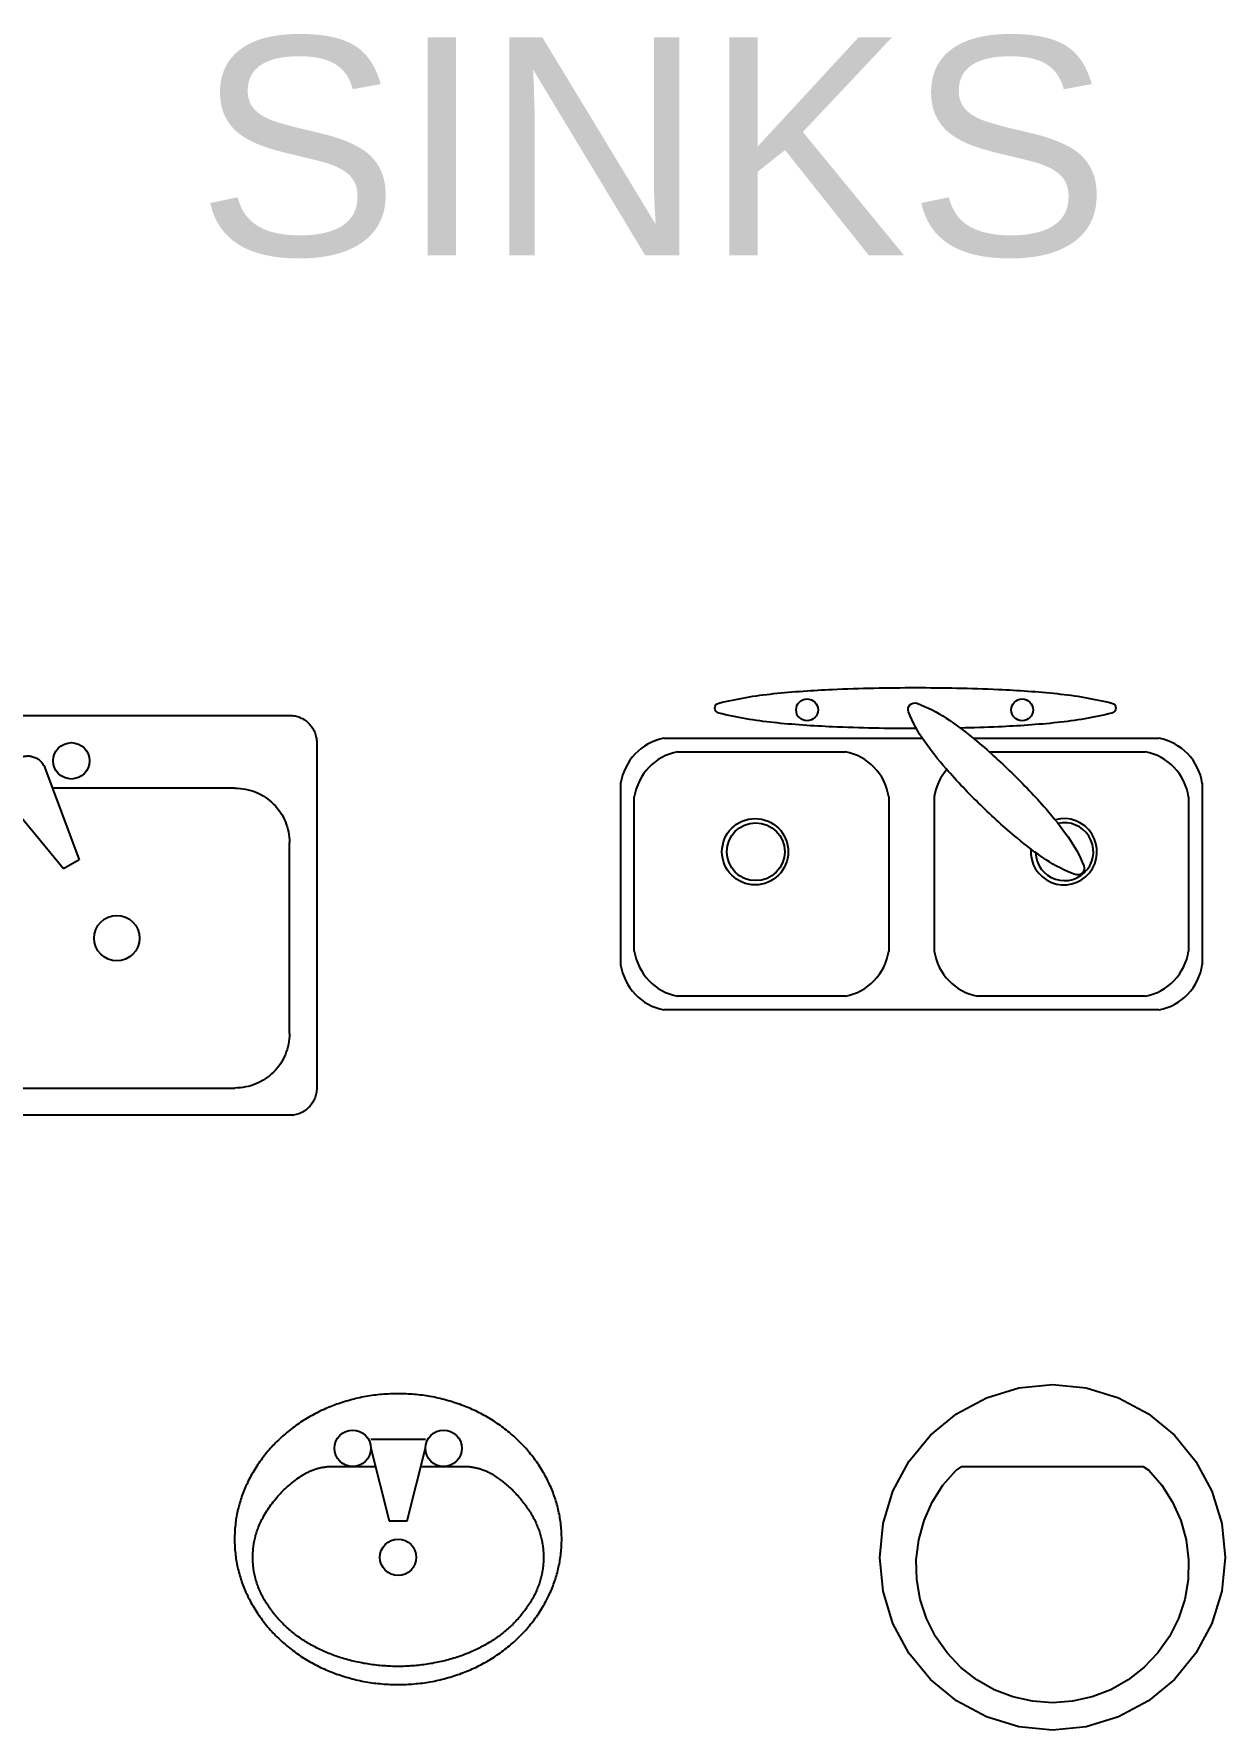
# Model space of a CAD drawing. Header units: centimetres. Extents: x 3623 to 4276, y 1247 to 1512.
# Drawn here: x 3794.8 to 3961.2, y 1260.9 to 1497.9 of the extents above; entities that cross this region are included whole.
import ezdxf

# ---------------------------------------------------------------- set-up
doc = ezdxf.new("R2010")
doc.units = ezdxf.units.CM
doc.header["$LTSCALE"] = 25.4
doc.styles.add('Arial', font='arial.ttf')

# ---------------------------------------------------------------- blocks, each defined once
blk = doc.blocks.new('15PLAV02')
for points in [[(48.26, 0, 0), (47.8, -4.71, 0), (46.42, -9.23, 0), (44.19, -13.41, 0), (41.19, -17.06, 0), (37.54, -20.06, 0), (33.36, -22.29, 0), (28.84, -23.67, 0), (24.13, -24.13, 0), (19.42, -23.67, 0), (14.9, -22.29, 0), (10.72, -20.06, 0), (7.07, -17.06, 0), (4.07, -13.41, 0), (1.84, -9.23, 0), (0.46, -4.71, 0), (0, 0, 0), (0.46, 4.71, 0), (1.84, 9.23, 0), (4.07, 13.41, 0), (7.07, 17.06, 0), (10.72, 20.06, 0), (14.9, 22.29, 0), (19.42, 23.67, 0), (24.13, 24.13, 0), (28.84, 23.67, 0), (33.36, 22.29, 0), (37.54, 20.06, 0), (41.19, 17.06, 0), (44.19, 13.41, 0), (46.42, 9.23, 0), (47.8, 4.71, 0), (48.26, 0, 0)], [(11.93, 13.47, 0), (14.05, 15.3, 0), (16.42, 16.8, 0), (18.98, 17.94, 0), (21.68, 18.68, 0), (24.47, 19.03, 0), (27.27, 18.96, 0), (30.03, 18.48, 0), (32.69, 17.6, 0), (35.19, 16.34, 0), (37.49, 14.73, 0), (39.52, 12.79, 0), (41.24, 10.58, 0), (42.62, 8.14, 0), (43.63, 5.53, 0), (44.24, 2.8, 0), (44.45, 0, 0), (44.24, -2.8, 0), (43.63, -5.53, 0), (42.62, -8.14, 0), (41.24, -10.58, 0), (39.52, -12.79, 0), (37.49, -14.73, 0), (35.19, -16.34, 0), (32.69, -17.6, 0), (30.03, -18.48, 0), (27.27, -18.96, 0), (24.47, -19.03, 0), (21.68, -18.68, 0), (18.98, -17.94, 0), (16.42, -16.8, 0), (14.05, -15.3, 0), (11.93, -13.47, 0)], [(11.43, 12.7, 0), (11.93, 13.47, 0)], [(11.43, -12.7, 0), (11.43, 12.7, 0)], [(11.43, -12.7, 0), (11.93, -13.47, 0)]]:
    blk.add_polyline3d(points)
blk = doc.blocks.new('15PLAV04')
for points in [[(20.32, 22.86, 0), (20.07, 22.86, 0), (19.83, 22.85, 0), (19.58, 22.84, 0), (19.33, 22.83, 0), (19.09, 22.82, 0), (18.84, 22.8, 0), (18.59, 22.78, 0), (18.35, 22.75, 0), (18.1, 22.72, 0), (17.86, 22.69, 0), (17.61, 22.66, 0), (17.37, 22.62, 0), (17.13, 22.58, 0), (16.88, 22.53, 0), (16.64, 22.48, 0), (16.4, 22.43, 0), (16.16, 22.38, 0), (15.92, 22.32, 0), (15.68, 22.26, 0), (15.44, 22.19, 0), (15.2, 22.12, 0), (14.97, 22.05, 0), (14.73, 21.98, 0), (14.5, 21.9, 0), (14.26, 21.82, 0), (14.03, 21.73, 0), (13.8, 21.65, 0), (13.57, 21.56, 0), (13.34, 21.46, 0), (13.12, 21.37, 0), (12.89, 21.27, 0), (12.66, 21.16, 0), (12.43, 21.05, 0), (12.19, 20.94, 0), (11.96, 20.82, 0), (11.72, 20.69, 0), (11.49, 20.57, 0), (11.26, 20.44, 0), (11.03, 20.31, 0), (10.8, 20.18, 0), (10.58, 20.04, 0), (10.35, 19.9, 0), (10.13, 19.76, 0), (9.91, 19.62, 0), (9.69, 19.47, 0), (9.48, 19.32, 0), (9.26, 19.16, 0), (9.05, 19.01, 0), (8.84, 18.85, 0), (8.63, 18.69, 0), (8.43, 18.52, 0), (8.22, 18.36, 0), (8.02, 18.19, 0), (7.82, 18.02, 0), (7.62, 17.84, 0), (7.43, 17.67, 0), (7.24, 17.49, 0), (7.05, 17.3, 0), (6.86, 17.12, 0), (6.67, 16.93, 0), (6.49, 16.74, 0), (6.31, 16.55, 0), (6.13, 16.36, 0), (5.95, 16.16, 0), (5.78, 15.96, 0), (5.6, 15.76, 0), (5.43, 15.56, 0), (5.26, 15.35, 0), (5.09, 15.14, 0), (4.93, 14.93, 0), (4.77, 14.72, 0), (4.61, 14.5, 0), (4.45, 14.29, 0), (4.3, 14.07, 0), (4.14, 13.85, 0), (3.99, 13.63, 0), (3.85, 13.4, 0), (3.7, 13.18, 0), (3.56, 12.95, 0), (3.42, 12.72, 0), (3.29, 12.49, 0), (3.15, 12.26, 0), (3.02, 12.03, 0), (2.9, 11.79, 0), (2.77, 11.55, 0), (2.65, 11.32, 0), (2.53, 11.08, 0), (2.41, 10.84, 0), (2.3, 10.6, 0), (2.19, 10.35, 0), (2.08, 10.11, 0), (1.97, 9.86, 0), (1.87, 9.62, 0), (1.77, 9.37, 0), (1.67, 9.12, 0), (1.58, 8.87, 0), (1.48, 8.6, 0), (1.39, 8.33, 0), (1.3, 8.07, 0), (1.21, 7.8, 0), (1.13, 7.53, 0), (1.05, 7.26, 0), (0.97, 6.98, 0), (0.89, 6.71, 0), (0.82, 6.44, 0), (0.75, 6.16, 0), (0.68, 5.89, 0), (0.62, 5.61, 0), (0.56, 5.34, 0), (0.5, 5.06, 0), (0.45, 4.78, 0), (0.4, 4.5, 0), (0.35, 4.23, 0), (0.31, 3.95, 0), (0.26, 3.67, 0), (0.22, 3.39, 0), (0.19, 3.1, 0), (0.16, 2.82, 0), (0.13, 2.54, 0), (0.1, 2.26, 0), (0.08, 1.98, 0), (0.06, 1.7, 0), (0.04, 1.41, 0), (0.02, 1.13, 0), (0.01, 0.85, 0), (0.01, 0.57, 0), (0, 0.28, 0), (0, 0, 0), (0, 0, 0), (0, 0, 0), (0, -0.28, 0), (0.01, -0.57, 0), (0.01, -0.85, 0), (0.02, -1.13, 0), (0.04, -1.41, 0), (0.06, -1.7, 0), (0.08, -1.98, 0), (0.1, -2.26, 0), (0.13, -2.54, 0), (0.16, -2.82, 0), (0.19, -3.1, 0), (0.22, -3.39, 0), (0.26, -3.67, 0), (0.31, -3.95, 0), (0.35, -4.23, 0), (0.4, -4.5, 0), (0.45, -4.78, 0), (0.5, -5.06, 0), (0.56, -5.34, 0), (0.62, -5.61, 0), (0.68, -5.89, 0), (0.75, -6.16, 0), (0.82, -6.44, 0), (0.89, -6.71, 0), (0.97, -6.98, 0), (1.05, -7.26, 0), (1.13, -7.53, 0), (1.21, -7.8, 0), (1.3, -8.07, 0), (1.39, -8.33, 0), (1.48, -8.6, 0), (1.58, -8.87, 0), (1.67, -9.12, 0), (1.77, -9.37, 0), (1.87, -9.62, 0), (1.97, -9.86, 0), (2.08, -10.11, 0), (2.19, -10.35, 0), (2.3, -10.6, 0), (2.41, -10.84, 0), (2.53, -11.08, 0), (2.65, -11.32, 0), (2.77, -11.55, 0), (2.9, -11.79, 0), (3.02, -12.03, 0), (3.15, -12.26, 0), (3.29, -12.49, 0), (3.42, -12.72, 0), (3.56, -12.95, 0), (3.7, -13.18, 0), (3.85, -13.4, 0), (3.99, -13.63, 0), (4.14, -13.85, 0), (4.3, -14.07, 0), (4.45, -14.29, 0), (4.61, -14.5, 0), (4.77, -14.72, 0), (4.93, -14.93, 0), (5.09, -15.14, 0), (5.26, -15.35, 0), (5.43, -15.56, 0), (5.6, -15.76, 0), (5.78, -15.96, 0), (5.95, -16.16, 0), (6.13, -16.36, 0), (6.31, -16.55, 0), (6.49, -16.74, 0), (6.67, -16.93, 0), (6.86, -17.12, 0), (7.05, -17.3, 0), (7.24, -17.49, 0), (7.43, -17.67, 0), (7.62, -17.84, 0), (7.82, -18.02, 0), (8.02, -18.19, 0), (8.22, -18.36, 0), (8.43, -18.52, 0), (8.63, -18.69, 0), (8.84, -18.85, 0), (9.05, -19.01, 0), (9.26, -19.16, 0), (9.48, -19.32, 0), (9.69, -19.47, 0), (9.91, -19.62, 0), (10.13, -19.76, 0), (10.35, -19.9, 0), (10.58, -20.04, 0), (10.8, -20.18, 0), (11.03, -20.31, 0), (11.26, -20.44, 0), (11.49, -20.57, 0), (11.72, -20.69, 0), (11.96, -20.82, 0), (12.19, -20.94, 0), (12.43, -21.05, 0), (12.66, -21.16, 0), (12.89, -21.27, 0), (13.12, -21.37, 0), (13.34, -21.46, 0), (13.57, -21.56, 0), (13.8, -21.65, 0), (14.03, -21.73, 0), (14.26, -21.82, 0), (14.5, -21.9, 0), (14.73, -21.98, 0), (14.97, -22.05, 0), (15.2, -22.12, 0), (15.44, -22.19, 0), (15.68, -22.26, 0), (15.92, -22.32, 0), (16.16, -22.38, 0), (16.4, -22.43, 0), (16.64, -22.48, 0), (16.88, -22.53, 0), (17.13, -22.58, 0), (17.37, -22.62, 0), (17.61, -22.66, 0), (17.86, -22.69, 0), (18.1, -22.72, 0), (18.35, -22.75, 0), (18.59, -22.78, 0), (18.84, -22.8, 0), (19.09, -22.82, 0), (19.33, -22.83, 0), (19.58, -22.84, 0), (19.83, -22.85, 0), (20.07, -22.86, 0), (20.32, -22.86, 0), (20.57, -22.86, 0), (20.81, -22.85, 0), (21.06, -22.84, 0), (21.31, -22.83, 0), (21.55, -22.82, 0), (21.8, -22.8, 0), (22.05, -22.78, 0), (22.29, -22.75, 0), (22.54, -22.72, 0), (22.78, -22.69, 0), (23.03, -22.66, 0), (23.27, -22.62, 0), (23.51, -22.58, 0), (23.76, -22.53, 0), (24, -22.48, 0), (24.24, -22.43, 0), (24.48, -22.38, 0), (24.72, -22.32, 0), (24.96, -22.26, 0), (25.2, -22.19, 0), (25.44, -22.12, 0), (25.67, -22.05, 0), (25.91, -21.98, 0), (26.14, -21.9, 0), (26.38, -21.82, 0), (26.61, -21.73, 0), (26.84, -21.65, 0), (27.07, -21.56, 0), (27.3, -21.46, 0), (27.52, -21.37, 0), (27.75, -21.27, 0), (27.98, -21.16, 0), (28.21, -21.05, 0), (28.45, -20.94, 0), (28.68, -20.82, 0), (28.92, -20.69, 0), (29.15, -20.57, 0), (29.38, -20.44, 0), (29.61, -20.31, 0), (29.84, -20.18, 0), (30.06, -20.04, 0), (30.29, -19.9, 0), (30.51, -19.76, 0), (30.73, -19.62, 0), (30.95, -19.47, 0), (31.16, -19.32, 0), (31.38, -19.16, 0), (31.59, -19.01, 0), (31.8, -18.85, 0), (32.01, -18.69, 0), (32.21, -18.52, 0), (32.42, -18.36, 0), (32.62, -18.19, 0), (32.82, -18.02, 0), (33.02, -17.84, 0), (33.21, -17.67, 0), (33.4, -17.49, 0), (33.59, -17.3, 0), (33.78, -17.12, 0), (33.97, -16.93, 0), (34.15, -16.74, 0), (34.33, -16.55, 0), (34.51, -16.36, 0), (34.69, -16.16, 0), (34.86, -15.96, 0), (35.04, -15.76, 0), (35.21, -15.56, 0), (35.38, -15.35, 0), (35.55, -15.14, 0), (35.71, -14.93, 0), (35.87, -14.72, 0), (36.03, -14.5, 0), (36.19, -14.29, 0), (36.34, -14.07, 0), (36.5, -13.85, 0), (36.65, -13.63, 0), (36.79, -13.4, 0), (36.94, -13.18, 0), (37.08, -12.95, 0), (37.22, -12.72, 0), (37.35, -12.49, 0), (37.49, -12.26, 0), (37.62, -12.03, 0), (37.74, -11.79, 0), (37.87, -11.55, 0), (37.99, -11.32, 0), (38.11, -11.08, 0), (38.23, -10.84, 0), (38.34, -10.6, 0), (38.45, -10.35, 0), (38.56, -10.11, 0), (38.67, -9.86, 0), (38.77, -9.62, 0), (38.87, -9.37, 0), (38.97, -9.12, 0), (39.06, -8.87, 0), (39.16, -8.6, 0), (39.25, -8.33, 0), (39.34, -8.07, 0), (39.43, -7.8, 0), (39.51, -7.53, 0), (39.59, -7.26, 0), (39.67, -6.98, 0), (39.75, -6.71, 0), (39.82, -6.44, 0), (39.89, -6.16, 0), (39.96, -5.89, 0), (40.02, -5.61, 0), (40.08, -5.34, 0), (40.14, -5.06, 0), (40.19, -4.78, 0), (40.24, -4.5, 0), (40.29, -4.23, 0), (40.33, -3.95, 0), (40.38, -3.67, 0), (40.42, -3.39, 0), (40.45, -3.1, 0), (40.48, -2.82, 0), (40.51, -2.54, 0), (40.54, -2.26, 0), (40.56, -1.98, 0), (40.58, -1.7, 0), (40.6, -1.41, 0), (40.62, -1.13, 0), (40.63, -0.85, 0), (40.63, -0.57, 0), (40.64, -0.28, 0), (40.64, 0, 0), (40.64, 0, 0), (40.64, 0.28, 0), (40.63, 0.57, 0), (40.63, 0.85, 0), (40.62, 1.13, 0), (40.6, 1.41, 0), (40.58, 1.7, 0), (40.56, 1.98, 0), (40.54, 2.26, 0), (40.51, 2.54, 0), (40.48, 2.82, 0), (40.45, 3.1, 0), (40.42, 3.39, 0), (40.38, 3.67, 0), (40.33, 3.95, 0), (40.29, 4.23, 0), (40.24, 4.5, 0), (40.19, 4.78, 0), (40.14, 5.06, 0), (40.08, 5.34, 0), (40.02, 5.61, 0), (39.96, 5.89, 0), (39.89, 6.16, 0), (39.82, 6.44, 0), (39.75, 6.71, 0), (39.67, 6.98, 0), (39.59, 7.26, 0), (39.51, 7.53, 0), (39.43, 7.8, 0), (39.34, 8.07, 0), (39.25, 8.33, 0), (39.16, 8.6, 0), (39.06, 8.87, 0), (38.97, 9.12, 0), (38.87, 9.37, 0), (38.77, 9.62, 0), (38.67, 9.86, 0), (38.56, 10.11, 0), (38.45, 10.35, 0), (38.34, 10.6, 0), (38.23, 10.84, 0), (38.11, 11.08, 0), (37.99, 11.32, 0), (37.87, 11.55, 0), (37.74, 11.79, 0), (37.62, 12.03, 0), (37.49, 12.26, 0), (37.35, 12.49, 0), (37.22, 12.72, 0), (37.08, 12.95, 0), (36.94, 13.18, 0), (36.79, 13.4, 0), (36.65, 13.63, 0), (36.5, 13.85, 0), (36.34, 14.07, 0), (36.19, 14.29, 0), (36.03, 14.5, 0), (35.87, 14.72, 0), (35.71, 14.93, 0), (35.55, 15.14, 0), (35.38, 15.35, 0), (35.21, 15.56, 0), (35.04, 15.76, 0), (34.86, 15.96, 0), (34.69, 16.16, 0), (34.51, 16.36, 0), (34.33, 16.55, 0), (34.15, 16.74, 0), (33.97, 16.93, 0), (33.78, 17.12, 0), (33.59, 17.3, 0), (33.4, 17.49, 0), (33.21, 17.67, 0), (33.02, 17.84, 0), (32.82, 18.02, 0), (32.62, 18.19, 0), (32.42, 18.36, 0), (32.21, 18.52, 0), (32.01, 18.69, 0), (31.8, 18.85, 0), (31.59, 19.01, 0), (31.38, 19.16, 0), (31.16, 19.32, 0), (30.95, 19.47, 0), (30.73, 19.62, 0), (30.51, 19.76, 0), (30.29, 19.9, 0), (30.06, 20.04, 0), (29.84, 20.18, 0), (29.61, 20.31, 0), (29.38, 20.44, 0), (29.15, 20.57, 0), (28.92, 20.69, 0), (28.68, 20.82, 0), (28.45, 20.94, 0), (28.21, 21.05, 0), (27.98, 21.16, 0), (27.75, 21.27, 0), (27.52, 21.37, 0), (27.3, 21.46, 0), (27.07, 21.56, 0), (26.84, 21.65, 0), (26.61, 21.73, 0), (26.38, 21.82, 0), (26.14, 21.9, 0), (25.91, 21.98, 0), (25.67, 22.05, 0), (25.44, 22.12, 0), (25.2, 22.19, 0), (24.96, 22.26, 0), (24.72, 22.32, 0), (24.48, 22.38, 0), (24.24, 22.43, 0), (24, 22.48, 0), (23.76, 22.53, 0), (23.51, 22.58, 0), (23.27, 22.62, 0), (23.03, 22.66, 0), (22.78, 22.69, 0), (22.54, 22.72, 0), (22.29, 22.75, 0), (22.05, 22.78, 0), (21.8, 22.8, 0), (21.55, 22.82, 0), (21.31, 22.83, 0), (21.06, 22.84, 0), (20.81, 22.85, 0), (20.57, 22.86, 0), (20.32, 22.86, 0)], [(17.27, 18.88, 0), (17.43, 18.97, 0), (17.59, 19.05, 0), (17.75, 19.13, 0), (17.92, 19.21, 0), (18.08, 19.29, 0), (18.25, 19.36, 0), (18.42, 19.43, 0), (18.59, 19.5, 0), (18.76, 19.57, 0), (18.93, 19.63, 0), (19.1, 19.69, 0), (19.27, 19.75, 0), (19.45, 19.8, 0), (19.62, 19.86, 0), (19.8, 19.91, 0), (19.97, 19.95, 0), (20.15, 20, 0), (20.33, 20.04, 0), (20.51, 20.08, 0), (20.68, 20.11, 0), (20.86, 20.15, 0), (21.04, 20.18, 0), (21.22, 20.2, 0), (21.4, 20.23, 0), (21.59, 20.25, 0), (21.77, 20.27, 0), (21.95, 20.28, 0), (22.13, 20.3, 0), (22.31, 20.31, 0), (22.5, 20.31, 0), (22.68, 20.32, 0), (22.86, 20.32, 0)], [(22.86, 20.32, 0), (23.04, 20.32, 0), (23.22, 20.31, 0), (23.41, 20.31, 0), (23.59, 20.3, 0), (23.77, 20.28, 0), (23.95, 20.27, 0), (24.13, 20.25, 0), (24.32, 20.23, 0), (24.5, 20.2, 0), (24.68, 20.18, 0), (24.86, 20.15, 0), (25.04, 20.11, 0), (25.21, 20.08, 0), (25.39, 20.04, 0), (25.57, 20, 0), (25.75, 19.95, 0), (25.92, 19.91, 0), (26.1, 19.86, 0), (26.27, 19.8, 0), (26.45, 19.75, 0), (26.62, 19.69, 0), (26.79, 19.63, 0), (26.96, 19.57, 0), (27.13, 19.5, 0), (27.3, 19.43, 0), (27.47, 19.36, 0), (27.64, 19.29, 0), (27.8, 19.21, 0), (27.97, 19.13, 0), (28.13, 19.05, 0), (28.29, 18.97, 0), (28.45, 18.88, 0)], [(12.08, 14.37, 0), (12.21, 14.54, 0), (12.35, 14.71, 0), (12.48, 14.88, 0), (12.62, 15.05, 0), (12.76, 15.21, 0), (12.9, 15.37, 0), (13.05, 15.54, 0), (13.19, 15.7, 0), (13.34, 15.85, 0), (13.49, 16.01, 0), (13.64, 16.16, 0), (13.8, 16.31, 0), (13.96, 16.46, 0), (14.11, 16.61, 0), (14.27, 16.76, 0), (14.44, 16.9, 0), (14.6, 17.04, 0), (14.77, 17.18, 0), (14.93, 17.31, 0), (15.1, 17.45, 0), (15.28, 17.58, 0), (15.45, 17.71, 0), (15.62, 17.84, 0), (15.8, 17.96, 0), (15.98, 18.09, 0), (16.16, 18.21, 0), (16.34, 18.32, 0), (16.52, 18.44, 0), (16.71, 18.55, 0), (16.89, 18.66, 0), (17.08, 18.77, 0), (17.27, 18.88, 0)], [(28.45, 18.88, 0), (28.64, 18.77, 0), (28.83, 18.66, 0), (29.01, 18.55, 0), (29.2, 18.44, 0), (29.38, 18.32, 0), (29.56, 18.21, 0), (29.74, 18.09, 0), (29.92, 17.96, 0), (30.1, 17.84, 0), (30.27, 17.71, 0), (30.44, 17.58, 0), (30.62, 17.45, 0), (30.79, 17.31, 0), (30.95, 17.18, 0), (31.12, 17.04, 0), (31.28, 16.9, 0), (31.45, 16.76, 0), (31.61, 16.61, 0), (31.76, 16.46, 0), (31.92, 16.31, 0), (32.08, 16.16, 0), (32.23, 16.01, 0), (32.38, 15.85, 0), (32.53, 15.7, 0), (32.67, 15.54, 0), (32.82, 15.37, 0), (32.96, 15.21, 0), (33.1, 15.05, 0), (33.24, 14.88, 0), (33.37, 14.71, 0), (33.51, 14.54, 0), (33.64, 14.37, 0)], [(11.46, 13.48, 0), (11.47, 13.51, 0), (11.49, 13.54, 0), (11.51, 13.57, 0), (11.53, 13.6, 0), (11.55, 13.62, 0), (11.57, 13.65, 0), (11.59, 13.68, 0), (11.61, 13.71, 0), (11.63, 13.74, 0), (11.65, 13.76, 0), (11.67, 13.79, 0), (11.69, 13.82, 0), (11.71, 13.85, 0), (11.72, 13.88, 0), (11.74, 13.9, 0), (11.76, 13.93, 0), (11.78, 13.96, 0), (11.8, 13.99, 0), (11.82, 14.01, 0), (11.84, 14.04, 0), (11.86, 14.07, 0), (11.88, 14.1, 0), (11.9, 14.12, 0), (11.92, 14.15, 0), (11.94, 14.18, 0), (11.96, 14.21, 0), (11.98, 14.23, 0), (12, 14.26, 0), (12.02, 14.29, 0), (12.04, 14.31, 0), (12.06, 14.34, 0), (12.08, 14.37, 0)], [(33.64, 14.37, 0), (33.77, 14.19, 0), (33.9, 14.01, 0), (34.03, 13.82, 0), (34.16, 13.64, 0), (34.28, 13.45, 0), (34.41, 13.27, 0), (34.53, 13.08, 0), (34.65, 12.89, 0), (34.77, 12.7, 0), (34.88, 12.51, 0), (35, 12.31, 0), (35.11, 12.12, 0), (35.22, 11.92, 0), (35.32, 11.73, 0), (35.43, 11.53, 0), (35.53, 11.33, 0), (35.63, 11.13, 0), (35.73, 10.93, 0), (35.83, 10.73, 0), (35.92, 10.52, 0), (36.02, 10.32, 0), (36.11, 10.11, 0), (36.19, 9.91, 0), (36.28, 9.7, 0), (36.36, 9.49, 0), (36.44, 9.28, 0), (36.52, 9.07, 0), (36.6, 8.86, 0), (36.67, 8.65, 0), (36.75, 8.44, 0), (36.82, 8.23, 0), (36.88, 8.01, 0)], [(10.16, 9.23, 0), (10.16, 9.37, 0), (10.17, 9.52, 0), (10.17, 9.66, 0), (10.18, 9.8, 0), (10.19, 9.94, 0), (10.21, 10.08, 0), (10.22, 10.22, 0), (10.24, 10.36, 0), (10.27, 10.5, 0), (10.29, 10.63, 0), (10.32, 10.77, 0), (10.35, 10.91, 0), (10.38, 11.05, 0), (10.41, 11.18, 0), (10.45, 11.32, 0), (10.49, 11.46, 0), (10.53, 11.59, 0), (10.58, 11.72, 0), (10.63, 11.86, 0), (10.68, 11.99, 0), (10.73, 12.12, 0), (10.78, 12.25, 0), (10.84, 12.38, 0), (10.9, 12.51, 0), (10.96, 12.63, 0), (11.02, 12.76, 0), (11.09, 12.88, 0), (11.16, 13.01, 0), (11.23, 13.13, 0), (11.3, 13.25, 0), (11.38, 13.37, 0), (11.46, 13.48, 0)], [(10.16, 6.35, 0), (10.11, 5.85, 0), (9.97, 5.38, 0), (9.73, 4.94, 0), (9.42, 4.55, 0), (9.03, 4.24, 0), (8.59, 4, 0), (8.12, 3.86, 0), (7.62, 3.81, 0), (7.12, 3.86, 0), (6.65, 4, 0), (6.21, 4.24, 0), (5.82, 4.55, 0), (5.51, 4.94, 0), (5.27, 5.38, 0), (5.13, 5.85, 0), (5.08, 6.35, 0), (5.13, 6.85, 0), (5.27, 7.32, 0), (5.51, 7.76, 0), (5.82, 8.15, 0), (6.21, 8.46, 0), (6.65, 8.7, 0), (7.12, 8.84, 0), (7.62, 8.89, 0), (8.12, 8.84, 0), (8.59, 8.7, 0), (9.03, 8.46, 0), (9.42, 8.15, 0), (9.73, 7.76, 0), (9.97, 7.32, 0), (10.11, 6.85, 0), (10.16, 6.35, 0)], [(10.16, 3.17, 0), (10.16, 9.23, 0)], [(36.88, 8.01, 0), (36.96, 7.77, 0), (37.03, 7.52, 0), (37.1, 7.28, 0), (37.17, 7.04, 0), (37.23, 6.79, 0), (37.3, 6.54, 0), (37.36, 6.3, 0), (37.41, 6.05, 0), (37.47, 5.8, 0), (37.52, 5.55, 0), (37.57, 5.3, 0), (37.62, 5.05, 0), (37.67, 4.8, 0), (37.71, 4.55, 0), (37.76, 4.3, 0), (37.79, 4.05, 0), (37.83, 3.8, 0), (37.87, 3.55, 0), (37.9, 3.3, 0), (37.93, 3.04, 0), (37.96, 2.79, 0), (37.98, 2.54, 0), (38, 2.28, 0), (38.02, 2.03, 0), (38.04, 1.78, 0), (38.06, 1.52, 0), (38.07, 1.27, 0), (38.08, 1.02, 0), (38.09, 0.76, 0), (38.1, 0.51, 0), (38.1, 0.25, 0), (38.1, 0, 0)], [(6.35, -3.81, 0), (6.35, 3.81, 0)], [(17.78, 1.27, 0), (7.62, 3.81, 0)], [(25.4, 0, 0), (25.35, -0.5, 0), (25.21, -0.97, 0), (24.97, -1.41, 0), (24.66, -1.8, 0), (24.27, -2.11, 0), (23.83, -2.35, 0), (23.36, -2.49, 0), (22.86, -2.54, 0), (22.36, -2.49, 0), (21.89, -2.35, 0), (21.45, -2.11, 0), (21.06, -1.8, 0), (20.75, -1.41, 0), (20.51, -0.97, 0), (20.37, -0.5, 0), (20.32, 0, 0), (20.37, 0.5, 0), (20.51, 0.97, 0), (20.75, 1.41, 0), (21.06, 1.8, 0), (21.45, 2.11, 0), (21.89, 2.35, 0), (22.36, 2.49, 0), (22.86, 2.54, 0), (23.36, 2.49, 0), (23.83, 2.35, 0), (24.27, 2.11, 0), (24.66, 1.8, 0), (24.97, 1.41, 0), (25.21, 0.97, 0), (25.35, 0.5, 0), (25.4, 0, 0)], [(17.78, -1.27, 0), (17.78, 1.27, 0)], [(38.1, 0, 0), (38.1, -0.25, 0), (38.1, -0.51, 0), (38.09, -0.76, 0), (38.08, -1.02, 0), (38.07, -1.27, 0), (38.06, -1.52, 0), (38.04, -1.78, 0), (38.02, -2.03, 0), (38, -2.28, 0), (37.98, -2.54, 0), (37.96, -2.79, 0), (37.93, -3.04, 0), (37.9, -3.3, 0), (37.87, -3.55, 0), (37.83, -3.8, 0), (37.79, -4.05, 0), (37.76, -4.3, 0), (37.71, -4.55, 0), (37.67, -4.8, 0), (37.62, -5.05, 0), (37.57, -5.3, 0), (37.52, -5.55, 0), (37.47, -5.8, 0), (37.41, -6.05, 0), (37.36, -6.3, 0), (37.3, -6.54, 0), (37.23, -6.79, 0), (37.17, -7.04, 0), (37.1, -7.28, 0), (37.03, -7.52, 0), (36.96, -7.77, 0), (36.88, -8.01, 0)], [(7.62, -3.81, 0), (17.78, -1.27, 0)], [(10.16, -6.35, 0), (10.11, -6.85, 0), (9.97, -7.32, 0), (9.73, -7.76, 0), (9.42, -8.15, 0), (9.03, -8.46, 0), (8.59, -8.7, 0), (8.12, -8.84, 0), (7.62, -8.89, 0), (7.12, -8.84, 0), (6.65, -8.7, 0), (6.21, -8.46, 0), (5.82, -8.15, 0), (5.51, -7.76, 0), (5.27, -7.32, 0), (5.13, -6.85, 0), (5.08, -6.35, 0), (5.13, -5.85, 0), (5.27, -5.38, 0), (5.51, -4.94, 0), (5.82, -4.55, 0), (6.21, -4.24, 0), (6.65, -4, 0), (7.12, -3.86, 0), (7.62, -3.81, 0), (8.12, -3.86, 0), (8.59, -4, 0), (9.03, -4.24, 0), (9.42, -4.55, 0), (9.73, -4.94, 0), (9.97, -5.38, 0), (10.11, -5.85, 0), (10.16, -6.35, 0)], [(10.16, -9.22, 0), (10.16, -3.17, 0)], [(11.34, -13.28, 0), (11.27, -13.17, 0), (11.2, -13.05, 0), (11.13, -12.94, 0), (11.07, -12.82, 0), (11, -12.7, 0), (10.94, -12.58, 0), (10.89, -12.46, 0), (10.83, -12.34, 0), (10.78, -12.22, 0), (10.72, -12.09, 0), (10.67, -11.97, 0), (10.63, -11.84, 0), (10.58, -11.72, 0), (10.54, -11.59, 0), (10.5, -11.46, 0), (10.46, -11.33, 0), (10.42, -11.2, 0), (10.39, -11.07, 0), (10.36, -10.94, 0), (10.33, -10.81, 0), (10.3, -10.68, 0), (10.28, -10.55, 0), (10.26, -10.42, 0), (10.24, -10.29, 0), (10.22, -10.15, 0), (10.2, -10.02, 0), (10.19, -9.89, 0), (10.18, -9.75, 0), (10.17, -9.62, 0), (10.16, -9.48, 0), (10.16, -9.35, 0), (10.16, -9.22, 0)], [(36.88, -8.01, 0), (36.82, -8.23, 0), (36.75, -8.44, 0), (36.67, -8.65, 0), (36.6, -8.86, 0), (36.52, -9.07, 0), (36.44, -9.28, 0), (36.36, -9.49, 0), (36.28, -9.7, 0), (36.19, -9.91, 0), (36.11, -10.11, 0), (36.02, -10.32, 0), (35.92, -10.52, 0), (35.83, -10.73, 0), (35.73, -10.93, 0), (35.63, -11.13, 0), (35.53, -11.33, 0), (35.43, -11.53, 0), (35.32, -11.73, 0), (35.22, -11.92, 0), (35.11, -12.12, 0), (35, -12.31, 0), (34.88, -12.51, 0), (34.77, -12.7, 0), (34.65, -12.89, 0), (34.53, -13.08, 0), (34.41, -13.27, 0), (34.28, -13.45, 0), (34.16, -13.64, 0), (34.03, -13.82, 0), (33.9, -14.01, 0), (33.77, -14.19, 0), (33.64, -14.37, 0)], [(17.27, -18.88, 0), (17.04, -18.75, 0), (16.82, -18.62, 0), (16.6, -18.49, 0), (16.38, -18.35, 0), (16.17, -18.21, 0), (15.95, -18.07, 0), (15.74, -17.92, 0), (15.53, -17.77, 0), (15.33, -17.62, 0), (15.12, -17.46, 0), (14.92, -17.3, 0), (14.72, -17.14, 0), (14.52, -16.97, 0), (14.33, -16.8, 0), (14.14, -16.63, 0), (13.95, -16.46, 0), (13.76, -16.28, 0), (13.58, -16.1, 0), (13.4, -15.91, 0), (13.22, -15.73, 0), (13.05, -15.54, 0), (12.88, -15.34, 0), (12.71, -15.15, 0), (12.54, -14.95, 0), (12.38, -14.75, 0), (12.22, -14.55, 0), (12.07, -14.34, 0), (11.91, -14.14, 0), (11.76, -13.93, 0), (11.62, -13.71, 0), (11.48, -13.5, 0), (11.34, -13.28, 0)], [(33.64, -14.37, 0), (33.51, -14.54, 0), (33.37, -14.71, 0), (33.24, -14.88, 0), (33.1, -15.05, 0), (32.96, -15.21, 0), (32.82, -15.37, 0), (32.67, -15.54, 0), (32.53, -15.7, 0), (32.38, -15.85, 0), (32.23, -16.01, 0), (32.08, -16.16, 0), (31.92, -16.31, 0), (31.76, -16.46, 0), (31.61, -16.61, 0), (31.45, -16.76, 0), (31.28, -16.9, 0), (31.12, -17.04, 0), (30.95, -17.18, 0), (30.79, -17.31, 0), (30.62, -17.45, 0), (30.44, -17.58, 0), (30.27, -17.71, 0), (30.1, -17.84, 0), (29.92, -17.96, 0), (29.74, -18.09, 0), (29.56, -18.21, 0), (29.38, -18.32, 0), (29.2, -18.44, 0), (29.01, -18.55, 0), (28.83, -18.66, 0), (28.64, -18.77, 0), (28.45, -18.88, 0)], [(22.86, -20.32, 0), (22.68, -20.32, 0), (22.5, -20.31, 0), (22.31, -20.31, 0), (22.13, -20.3, 0), (21.95, -20.28, 0), (21.77, -20.27, 0), (21.59, -20.25, 0), (21.4, -20.23, 0), (21.22, -20.2, 0), (21.04, -20.18, 0), (20.86, -20.15, 0), (20.68, -20.11, 0), (20.51, -20.08, 0), (20.33, -20.04, 0), (20.15, -20, 0), (19.97, -19.95, 0), (19.8, -19.91, 0), (19.62, -19.86, 0), (19.45, -19.8, 0), (19.27, -19.75, 0), (19.1, -19.69, 0), (18.93, -19.63, 0), (18.76, -19.57, 0), (18.59, -19.5, 0), (18.42, -19.43, 0), (18.25, -19.36, 0), (18.08, -19.29, 0), (17.92, -19.21, 0), (17.75, -19.13, 0), (17.59, -19.05, 0), (17.43, -18.97, 0), (17.27, -18.88, 0)], [(28.45, -18.88, 0), (28.29, -18.97, 0), (28.13, -19.05, 0), (27.97, -19.13, 0), (27.8, -19.21, 0), (27.64, -19.29, 0), (27.47, -19.36, 0), (27.3, -19.43, 0), (27.13, -19.5, 0), (26.96, -19.57, 0), (26.79, -19.63, 0), (26.62, -19.69, 0), (26.45, -19.75, 0), (26.27, -19.8, 0), (26.1, -19.86, 0), (25.92, -19.91, 0), (25.75, -19.95, 0), (25.57, -20, 0), (25.39, -20.04, 0), (25.21, -20.08, 0), (25.04, -20.11, 0), (24.86, -20.15, 0), (24.68, -20.18, 0), (24.5, -20.2, 0), (24.32, -20.23, 0), (24.13, -20.25, 0), (23.95, -20.27, 0), (23.77, -20.28, 0), (23.59, -20.3, 0), (23.41, -20.31, 0), (23.22, -20.31, 0), (23.04, -20.32, 0), (22.86, -20.32, 0)]]:
    blk.add_polyline3d(points)
blk = doc.blocks.new('15PSNK11')
for points in [[(0, 38.1, 0), (0, 38.29, 0), (0.02, 38.47, 0), (0.04, 38.66, 0), (0.07, 38.84, 0), (0.11, 39.03, 0), (0.16, 39.21, 0), (0.22, 39.38, 0), (0.29, 39.56, 0), (0.37, 39.73, 0), (0.45, 39.9, 0), (0.54, 40.06, 0), (0.64, 40.22, 0), (0.75, 40.37, 0), (0.86, 40.52, 0), (0.99, 40.66, 0), (1.12, 40.79, 0), (1.25, 40.92, 0), (1.39, 41.05, 0), (1.54, 41.16, 0), (1.69, 41.27, 0), (1.85, 41.37, 0), (2.01, 41.46, 0), (2.18, 41.54, 0), (2.35, 41.62, 0), (2.53, 41.69, 0), (2.7, 41.75, 0), (2.88, 41.8, 0), (3.07, 41.84, 0), (3.25, 41.87, 0), (3.44, 41.89, 0), (3.62, 41.91, 0), (3.81, 41.91, 0)], [(3.81, 41.91, 0), (52.07, 41.91, 0)], [(52.07, 41.91, 0), (52.26, 41.91, 0), (52.44, 41.89, 0), (52.63, 41.87, 0), (52.81, 41.84, 0), (53, 41.8, 0), (53.18, 41.75, 0), (53.35, 41.69, 0), (53.53, 41.62, 0), (53.7, 41.54, 0), (53.87, 41.46, 0), (54.03, 41.37, 0), (54.19, 41.27, 0), (54.34, 41.16, 0), (54.49, 41.05, 0), (54.63, 40.92, 0), (54.76, 40.79, 0), (54.89, 40.66, 0), (55.02, 40.52, 0), (55.13, 40.37, 0), (55.24, 40.22, 0), (55.34, 40.06, 0), (55.43, 39.9, 0), (55.51, 39.73, 0), (55.59, 39.56, 0), (55.66, 39.38, 0), (55.72, 39.21, 0), (55.77, 39.03, 0), (55.81, 38.84, 0), (55.84, 38.66, 0), (55.86, 38.47, 0), (55.88, 38.29, 0), (55.88, 38.1, 0)], [(0, -38.1, 0), (0, 38.1, 0)], [(10.16, 30.48, 0), (10.17, 30.85, 0), (10.2, 31.23, 0), (10.24, 31.6, 0), (10.31, 31.97, 0), (10.39, 32.33, 0), (10.49, 32.69, 0), (10.61, 33.05, 0), (10.74, 33.4, 0), (10.89, 33.74, 0), (11.06, 34.07, 0), (11.24, 34.4, 0), (11.44, 34.71, 0), (11.66, 35.02, 0), (11.89, 35.31, 0), (12.13, 35.6, 0), (12.39, 35.87, 0), (12.66, 36.13, 0), (12.95, 36.37, 0), (13.24, 36.6, 0), (13.55, 36.82, 0), (13.86, 37.02, 0), (14.19, 37.2, 0), (14.52, 37.37, 0), (14.86, 37.52, 0), (15.21, 37.65, 0), (15.57, 37.77, 0), (15.93, 37.87, 0), (16.29, 37.95, 0), (16.66, 38.02, 0), (17.03, 38.06, 0), (17.41, 38.09, 0), (17.78, 38.1, 0)], [(44.45, 38.1, 0), (17.78, 38.1, 0)], [(44.45, 38.1, 0), (44.82, 38.09, 0), (45.2, 38.06, 0), (45.57, 38.02, 0), (45.94, 37.95, 0), (46.3, 37.87, 0), (46.66, 37.77, 0), (47.02, 37.65, 0), (47.37, 37.52, 0), (47.71, 37.37, 0), (48.04, 37.2, 0), (48.37, 37.02, 0), (48.68, 36.82, 0), (48.99, 36.6, 0), (49.28, 36.37, 0), (49.57, 36.13, 0), (49.84, 35.87, 0), (50.1, 35.6, 0), (50.34, 35.31, 0), (50.57, 35.02, 0), (50.79, 34.71, 0), (50.99, 34.4, 0), (51.17, 34.07, 0), (51.34, 33.74, 0), (51.49, 33.4, 0), (51.62, 33.05, 0), (51.74, 32.69, 0), (51.84, 32.33, 0), (51.92, 31.97, 0), (51.99, 31.6, 0), (52.03, 31.23, 0), (52.06, 30.85, 0), (52.07, 30.48, 0)], [(55.88, 38.1, 0), (55.88, -38.1, 0)], [(10.16, 30.48, 0), (10.16, 4.96, 0)], [(52.07, -2.54, 0), (52.07, 30.48, 0)], [(34.29, 13.97, 0), (34.23, 13.35, 0), (34.05, 12.75, 0), (33.75, 12.21, 0), (33.36, 11.72, 0), (32.88, 11.33, 0), (32.33, 11.04, 0), (31.73, 10.86, 0), (31.11, 10.79, 0), (30.5, 10.86, 0), (29.9, 11.04, 0), (29.35, 11.33, 0), (28.87, 11.72, 0), (28.48, 12.21, 0), (28.18, 12.75, 0), (28, 13.35, 0), (27.94, 13.97, 0), (28, 14.59, 0), (28.18, 15.19, 0), (28.48, 15.73, 0), (28.87, 16.22, 0), (29.35, 16.61, 0), (29.9, 16.9, 0), (30.5, 17.08, 0), (31.11, 17.14, 0), (31.73, 17.08, 0), (32.33, 16.9, 0), (32.88, 16.61, 0), (33.36, 16.22, 0), (33.75, 15.73, 0), (34.05, 15.19, 0), (34.23, 14.59, 0), (34.29, 13.97, 0)], [(8.89, 7.62, 0), (8.84, 7.12, 0), (8.7, 6.65, 0), (8.46, 6.21, 0), (8.15, 5.82, 0), (7.76, 5.51, 0), (7.32, 5.27, 0), (6.85, 5.13, 0), (6.35, 5.08, 0), (5.85, 5.13, 0), (5.38, 5.27, 0), (4.94, 5.51, 0), (4.55, 5.82, 0), (4.24, 6.21, 0), (4, 6.65, 0), (3.86, 7.12, 0), (3.81, 7.62, 0), (3.86, 8.12, 0), (4, 8.59, 0), (4.24, 9.03, 0), (4.55, 9.42, 0), (4.94, 9.73, 0), (5.38, 9.97, 0), (5.85, 10.11, 0), (6.35, 10.16, 0), (6.85, 10.11, 0), (7.32, 9.97, 0), (7.76, 9.73, 0), (8.15, 9.42, 0), (8.46, 9.03, 0), (8.7, 8.59, 0), (8.84, 8.12, 0), (8.89, 7.62, 0)], [(7.32, 3.9, 0), (20.18, 8.72, 0)], [(20.18, 8.72, 0), (21.45, 6.52, 0)], [(21.45, 6.52, 0), (10.85, -2.21, 0)], [(6.01, 0.25, 0), (5.94, 0.37, 0), (5.88, 0.5, 0), (5.83, 0.62, 0), (5.79, 0.75, 0), (5.75, 0.89, 0), (5.72, 1.02, 0), (5.69, 1.16, 0), (5.68, 1.29, 0), (5.67, 1.43, 0), (5.67, 1.57, 0), (5.67, 1.71, 0), (5.69, 1.84, 0), (5.71, 1.98, 0), (5.74, 2.11, 0), (5.77, 2.25, 0), (5.82, 2.38, 0), (5.87, 2.51, 0), (5.92, 2.63, 0), (5.99, 2.75, 0), (6.06, 2.87, 0), (6.13, 2.99, 0), (6.22, 3.1, 0), (6.31, 3.2, 0), (6.4, 3.3, 0), (6.5, 3.4, 0), (6.6, 3.49, 0), (6.71, 3.57, 0), (6.83, 3.65, 0), (6.94, 3.72, 0), (7.06, 3.79, 0), (7.19, 3.85, 0), (7.32, 3.9, 0)], [(6.01, 0.25, 0), (7.03, -1.52, 0)], [(10.85, -2.21, 0), (10.74, -2.3, 0), (10.62, -2.38, 0), (10.51, -2.45, 0), (10.39, -2.51, 0), (10.26, -2.57, 0), (10.13, -2.63, 0), (10, -2.67, 0), (9.87, -2.71, 0), (9.74, -2.74, 0), (9.6, -2.76, 0), (9.46, -2.78, 0), (9.33, -2.79, 0), (9.19, -2.79, 0), (9.05, -2.78, 0), (8.91, -2.77, 0), (8.78, -2.75, 0), (8.64, -2.72, 0), (8.51, -2.69, 0), (8.38, -2.64, 0), (8.25, -2.59, 0), (8.13, -2.54, 0), (8, -2.47, 0), (7.88, -2.4, 0), (7.77, -2.33, 0), (7.66, -2.25, 0), (7.55, -2.16, 0), (7.45, -2.06, 0), (7.36, -1.97, 0), (7.27, -1.86, 0), (7.18, -1.75, 0), (7.1, -1.64, 0), (7.03, -1.52, 0)], [(17.78, -10.16, 0), (17.41, -10.15, 0), (17.03, -10.12, 0), (16.66, -10.08, 0), (16.29, -10.01, 0), (15.93, -9.93, 0), (15.57, -9.83, 0), (15.21, -9.71, 0), (14.86, -9.58, 0), (14.52, -9.43, 0), (14.19, -9.26, 0), (13.86, -9.08, 0), (13.55, -8.88, 0), (13.24, -8.66, 0), (12.95, -8.43, 0), (12.66, -8.19, 0), (12.39, -7.93, 0), (12.13, -7.66, 0), (11.89, -7.37, 0), (11.66, -7.08, 0), (11.44, -6.77, 0), (11.24, -6.46, 0), (11.06, -6.13, 0), (10.89, -5.8, 0), (10.74, -5.46, 0), (10.61, -5.11, 0), (10.49, -4.75, 0), (10.39, -4.39, 0), (10.31, -4.03, 0), (10.24, -3.66, 0), (10.2, -3.29, 0), (10.17, -2.91, 0), (10.16, -2.54, 0)], [(52.07, -2.54, 0), (52.06, -2.91, 0), (52.03, -3.29, 0), (51.99, -3.66, 0), (51.92, -4.03, 0), (51.84, -4.39, 0), (51.74, -4.75, 0), (51.62, -5.11, 0), (51.49, -5.46, 0), (51.34, -5.8, 0), (51.17, -6.13, 0), (50.99, -6.46, 0), (50.79, -6.77, 0), (50.57, -7.08, 0), (50.34, -7.37, 0), (50.1, -7.66, 0), (49.84, -7.93, 0), (49.57, -8.19, 0), (49.28, -8.43, 0), (48.99, -8.66, 0), (48.68, -8.88, 0), (48.37, -9.08, 0), (48.04, -9.26, 0), (47.71, -9.43, 0), (47.37, -9.58, 0), (47.02, -9.71, 0), (46.66, -9.83, 0), (46.3, -9.93, 0), (45.94, -10.01, 0), (45.57, -10.08, 0), (45.2, -10.12, 0), (44.82, -10.15, 0), (44.45, -10.16, 0)], [(8.89, -7.62, 0), (8.84, -8.12, 0), (8.7, -8.59, 0), (8.46, -9.03, 0), (8.15, -9.42, 0), (7.76, -9.73, 0), (7.32, -9.97, 0), (6.85, -10.11, 0), (6.35, -10.16, 0), (5.85, -10.11, 0), (5.38, -9.97, 0), (4.94, -9.73, 0), (4.55, -9.42, 0), (4.24, -9.03, 0), (4, -8.59, 0), (3.86, -8.12, 0), (3.81, -7.62, 0), (3.86, -7.12, 0), (4, -6.65, 0), (4.24, -6.21, 0), (4.55, -5.82, 0), (4.94, -5.51, 0), (5.38, -5.27, 0), (5.85, -5.13, 0), (6.35, -5.08, 0), (6.85, -5.13, 0), (7.32, -5.27, 0), (7.76, -5.51, 0), (8.15, -5.82, 0), (8.46, -6.21, 0), (8.7, -6.65, 0), (8.84, -7.12, 0), (8.89, -7.62, 0)], [(17.78, -10.16, 0), (44.45, -10.16, 0)], [(8.89, -17.78, 0), (8.84, -18.28, 0), (8.7, -18.75, 0), (8.46, -19.19, 0), (8.15, -19.58, 0), (7.76, -19.89, 0), (7.32, -20.13, 0), (6.85, -20.27, 0), (6.35, -20.32, 0), (5.85, -20.27, 0), (5.38, -20.13, 0), (4.94, -19.89, 0), (4.55, -19.58, 0), (4.24, -19.19, 0), (4, -18.75, 0), (3.86, -18.28, 0), (3.81, -17.78, 0), (3.86, -17.28, 0), (4, -16.81, 0), (4.24, -16.37, 0), (4.55, -15.98, 0), (4.94, -15.67, 0), (5.38, -15.43, 0), (5.85, -15.29, 0), (6.35, -15.24, 0), (6.85, -15.29, 0), (7.32, -15.43, 0), (7.76, -15.67, 0), (8.15, -15.98, 0), (8.46, -16.37, 0), (8.7, -16.81, 0), (8.84, -17.28, 0), (8.89, -17.78, 0)], [(10.16, -22.86, 0), (10.17, -22.49, 0), (10.2, -22.11, 0), (10.24, -21.74, 0), (10.31, -21.37, 0), (10.39, -21.01, 0), (10.49, -20.65, 0), (10.61, -20.29, 0), (10.74, -19.94, 0), (10.89, -19.6, 0), (11.06, -19.27, 0), (11.24, -18.94, 0), (11.44, -18.63, 0), (11.66, -18.32, 0), (11.89, -18.03, 0), (12.13, -17.74, 0), (12.39, -17.47, 0), (12.66, -17.21, 0), (12.95, -16.97, 0), (13.24, -16.74, 0), (13.55, -16.52, 0), (13.86, -16.32, 0), (14.19, -16.14, 0), (14.52, -15.97, 0), (14.86, -15.82, 0), (15.21, -15.69, 0), (15.57, -15.57, 0), (15.93, -15.47, 0), (16.29, -15.39, 0), (16.66, -15.32, 0), (17.03, -15.28, 0), (17.41, -15.25, 0), (17.78, -15.24, 0)], [(44.45, -15.24, 0), (17.78, -15.24, 0)], [(44.45, -15.24, 0), (44.82, -15.25, 0), (45.2, -15.28, 0), (45.57, -15.32, 0), (45.94, -15.39, 0), (46.3, -15.47, 0), (46.66, -15.57, 0), (47.02, -15.69, 0), (47.37, -15.82, 0), (47.71, -15.97, 0), (48.04, -16.14, 0), (48.37, -16.32, 0), (48.68, -16.52, 0), (48.99, -16.74, 0), (49.28, -16.97, 0), (49.57, -17.21, 0), (49.84, -17.47, 0), (50.1, -17.74, 0), (50.34, -18.03, 0), (50.57, -18.32, 0), (50.79, -18.63, 0), (50.99, -18.94, 0), (51.17, -19.27, 0), (51.34, -19.6, 0), (51.49, -19.94, 0), (51.62, -20.29, 0), (51.74, -20.65, 0), (51.84, -21.01, 0), (51.92, -21.37, 0), (51.99, -21.74, 0), (52.03, -22.11, 0), (52.06, -22.49, 0), (52.07, -22.86, 0)], [(10.16, -22.86, 0), (10.16, -30.48, 0)], [(34.29, -26.04, 0), (34.23, -26.65, 0), (34.05, -27.25, 0), (33.75, -27.8, 0), (33.36, -28.28, 0), (32.88, -28.67, 0), (32.33, -28.97, 0), (31.73, -29.15, 0), (31.11, -29.21, 0), (30.5, -29.15, 0), (29.9, -28.97, 0), (29.35, -28.67, 0), (28.87, -28.28, 0), (28.48, -27.8, 0), (28.18, -27.25, 0), (28, -26.65, 0), (27.94, -26.04, 0), (28, -25.42, 0), (28.18, -24.82, 0), (28.48, -24.27, 0), (28.87, -23.79, 0), (29.35, -23.4, 0), (29.9, -23.1, 0), (30.5, -22.92, 0), (31.11, -22.86, 0), (31.73, -22.92, 0), (32.33, -23.1, 0), (32.88, -23.4, 0), (33.36, -23.79, 0), (33.75, -24.27, 0), (34.05, -24.82, 0), (34.23, -25.42, 0), (34.29, -26.04, 0)], [(52.07, -30.48, 0), (52.07, -22.86, 0)], [(17.78, -38.1, 0), (17.41, -38.09, 0), (17.03, -38.06, 0), (16.66, -38.02, 0), (16.29, -37.95, 0), (15.93, -37.87, 0), (15.57, -37.77, 0), (15.21, -37.65, 0), (14.86, -37.52, 0), (14.52, -37.37, 0), (14.19, -37.2, 0), (13.86, -37.02, 0), (13.55, -36.82, 0), (13.24, -36.6, 0), (12.95, -36.37, 0), (12.66, -36.13, 0), (12.39, -35.87, 0), (12.13, -35.6, 0), (11.89, -35.31, 0), (11.66, -35.02, 0), (11.44, -34.71, 0), (11.24, -34.4, 0), (11.06, -34.07, 0), (10.89, -33.74, 0), (10.74, -33.4, 0), (10.61, -33.05, 0), (10.49, -32.69, 0), (10.39, -32.33, 0), (10.31, -31.97, 0), (10.24, -31.6, 0), (10.2, -31.23, 0), (10.17, -30.85, 0), (10.16, -30.48, 0)], [(52.07, -30.48, 0), (52.06, -30.85, 0), (52.03, -31.23, 0), (51.99, -31.6, 0), (51.92, -31.97, 0), (51.84, -32.33, 0), (51.74, -32.69, 0), (51.62, -33.05, 0), (51.49, -33.4, 0), (51.34, -33.74, 0), (51.17, -34.07, 0), (50.99, -34.4, 0), (50.79, -34.71, 0), (50.57, -35.02, 0), (50.34, -35.31, 0), (50.1, -35.6, 0), (49.84, -35.87, 0), (49.57, -36.13, 0), (49.28, -36.37, 0), (48.99, -36.6, 0), (48.68, -36.82, 0), (48.37, -37.02, 0), (48.04, -37.2, 0), (47.71, -37.37, 0), (47.37, -37.52, 0), (47.02, -37.65, 0), (46.66, -37.77, 0), (46.3, -37.87, 0), (45.94, -37.95, 0), (45.57, -38.02, 0), (45.2, -38.06, 0), (44.82, -38.09, 0), (44.45, -38.1, 0)], [(3.81, -41.91, 0), (3.62, -41.91, 0), (3.44, -41.89, 0), (3.25, -41.87, 0), (3.07, -41.84, 0), (2.88, -41.8, 0), (2.7, -41.75, 0), (2.53, -41.69, 0), (2.35, -41.62, 0), (2.18, -41.54, 0), (2.01, -41.46, 0), (1.85, -41.37, 0), (1.69, -41.27, 0), (1.54, -41.16, 0), (1.39, -41.05, 0), (1.25, -40.92, 0), (1.12, -40.79, 0), (0.99, -40.66, 0), (0.86, -40.52, 0), (0.75, -40.37, 0), (0.64, -40.22, 0), (0.54, -40.06, 0), (0.45, -39.9, 0), (0.37, -39.73, 0), (0.29, -39.56, 0), (0.22, -39.38, 0), (0.16, -39.21, 0), (0.11, -39.03, 0), (0.07, -38.84, 0), (0.04, -38.66, 0), (0.02, -38.47, 0), (0, -38.29, 0), (0, -38.1, 0)], [(17.78, -38.1, 0), (44.45, -38.1, 0)], [(55.88, -38.1, 0), (55.88, -38.29, 0), (55.86, -38.47, 0), (55.84, -38.66, 0), (55.81, -38.84, 0), (55.77, -39.03, 0), (55.72, -39.21, 0), (55.66, -39.38, 0), (55.59, -39.56, 0), (55.51, -39.73, 0), (55.43, -39.9, 0), (55.34, -40.06, 0), (55.24, -40.22, 0), (55.13, -40.37, 0), (55.02, -40.52, 0), (54.89, -40.66, 0), (54.76, -40.79, 0), (54.63, -40.92, 0), (54.49, -41.05, 0), (54.34, -41.16, 0), (54.19, -41.27, 0), (54.03, -41.37, 0), (53.87, -41.46, 0), (53.7, -41.54, 0), (53.53, -41.62, 0), (53.35, -41.69, 0), (53.18, -41.75, 0), (53, -41.8, 0), (52.81, -41.84, 0), (52.63, -41.87, 0), (52.44, -41.89, 0), (52.26, -41.91, 0), (52.07, -41.91, 0)], [(52.07, -41.91, 0), (3.81, -41.91, 0)]]:
    blk.add_polyline3d(points)
blk = doc.blocks.new('DBLWIDE')
for p, q in [((-34.68, 19.04), (1.41, 19.04)), ((8.53, 19.04), (34.5, 19.04)), ((-32.78, 17.13), (-9.32, 17.13)), ((10.76, 17.13), (32.59, 17.13)), ((-40.73, -12.62), (-40.73, 12.72)), ((40.55, 12.72), (40.55, -12.62)), ((-38.83, -10.71), (-38.83, 10.81)), ((-3.27, 10.81), (-3.27, -10.71)), ((3.08, 10.81), (3.08, -10.71)), ((38.64, 10.81), (38.64, -10.71)), ((34.5, -18.94), (-34.68, -18.94)), ((-9.32, -17.04), (-32.78, -17.04)), ((32.59, -17.04), (9.13, -17.04))]:
    blk.add_line(p, q)
at = {"flags": 128}
for points in [[(0.6, 20.36, -0.000132), (0.46, 20.36), (0.46, 20.36, -0.010576), (-11.14, 20.61), (-11.14, 20.61, -0.014884), (-19.35, 21.2, -0.035025), (-27.02, 22.53, -0.345018), (-27.56, 23.23, -0.345018), (-27.02, 23.92, -0.035025), (-19.35, 25.25, -0.014884), (-11.14, 25.84, -0.010576), (0.46, 26.09), (0.46, 26.09, -0.010576), (12.05, 25.84), (12.05, 25.84, -0.014884), (20.27, 25.25, -0.035025), (27.93, 23.92, -0.345018), (28.47, 23.23, -0.345018)], [(28.47, 23.23, -0.345018), (27.93, 22.53, -0.035025), (20.27, 21.2, -0.014884), (12.05, 20.61), (12.05, 20.61, -0.004837), (6.75, 20.44), (6.75, 20.44)]]:
    blk.add_lwpolyline(points, format="xyb", dxfattribs=at)
blk.add_lwpolyline([(-0.3, 23.68, -0.295045), (0.68, 23.9, -0.059756), (4.77, 21.83, -0.026835), (8.77, 18.84, -0.019283), (13.93, 14.18, -0.019283), (18.71, 9.15, -0.026835), (21.8, 5.22, -0.059756), (23.98, 1.19, -0.295045), (23.78, 0.2, -0.295045), (22.8, -0.03, -0.059756), (18.71, 2.05, -0.026835), (14.71, 5.04, -0.019283), (9.55, 9.69, -0.019283), (4.77, 14.73, -0.026835), (1.68, 18.65, -0.059756), (-0.5, 22.69, -0.295045)], format="xyb", close=True, dxfattribs=at)
for centre, radius in [((-14.68, 22.98), 1.53), ((15.38, 22.98), 1.53), ((-21.94, 3.16), 4.63), ((-21.85, 3.16), 4.04)]:
    blk.add_circle(centre, radius)
for centre, radius, start, end in [((-33.2, 11.56), 7.62, 101.2131, 171.306), ((33.02, 11.56), 7.62, 8.694, 78.7869), ((-31.29, 9.66), 7.62, 101.2131, 171.306), ((-10.8, 9.66), 7.62, 8.694, 78.7869), ((31.11, 9.66), 7.62, 8.694, 78.7869), ((10.62, 9.66), 7.62, 139.2071, 171.306), ((21.21, 3.16), 4.63, 175.2705, 105.2501), ((21.29, 3.16), 4.04, 181.5503, 102.6871), ((-31.29, -9.56), 7.62, 188.694, 258.7869), ((-10.8, -9.56), 7.62, 281.2131, 351.306), ((10.62, -9.56), 7.62, 188.694, 258.7869), ((31.11, -9.56), 7.62, 281.2131, 351.306), ((-33.2, -11.47), 7.62, 188.694, 258.7869), ((33.02, -11.47), 7.62, 281.2131, 351.306)]:
    blk.add_arc(centre, radius, start, end)

msp = doc.modelspace()

# ---------------------------------------------------------------- block references
msp.add_blockref('DBLWIDE', (3917.51, 1380.43))
at = {"rotation": 270}
for name, p in [('15PSNK11', (3792.4, 1402.64)), ('15PLAV02', (3937.12, 1309.13)), ('15PLAV04', (3845.68, 1307.86))]:
    msp.add_blockref(name, p, dxfattribs=at)

# ---------------------------------------------------------------- texts
at = {"insert": (3817.49, 1497.4), "char_height": 30.48, "attachment_point": 1, "line_spacing_factor": 0.966482, "style": 'Arial'}
msp.add_mtext('SINKS', dxfattribs=at)

doc.saveas('drawing.dxf')
